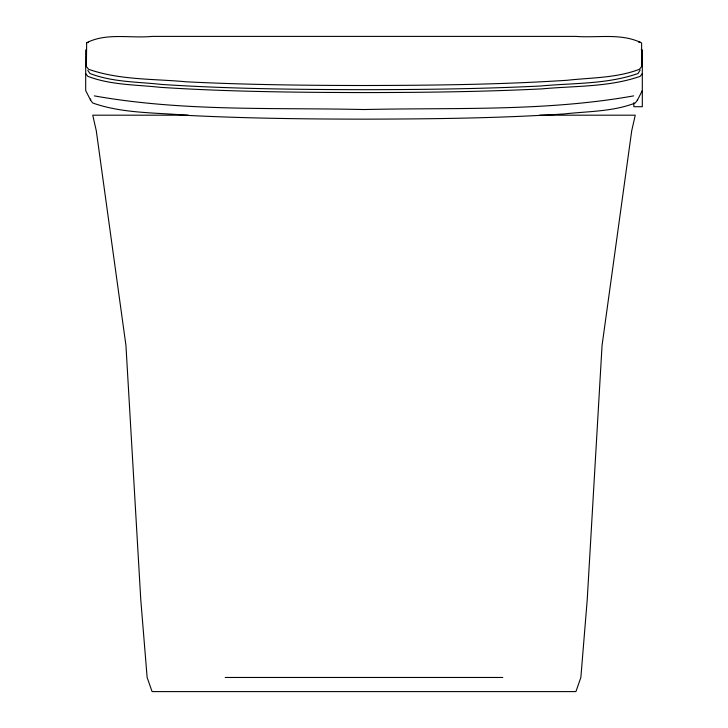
<?xml version="1.0" encoding="UTF-8"?>
<svg xmlns="http://www.w3.org/2000/svg" width="728" height="728" viewBox="0 0 728 728"><rect width="100%" height="100%" fill="white"/><g stroke="black" fill="none" stroke-linecap="round" stroke-linejoin="round"><path stroke-width="1.09" d="M86.568 49.604L85.686 50.014L85.686 90.545L90.627 100.282L92.765 103.012C123.46 113.868 157.021 112.421 189.08 115.47C247.338 118.382 305.678 119.073 364 119.155C430.776 118.992 497.597 118.309 564.245 113.932C587.915 111.275 612.758 111.757 635.235 103.012L637.373 100.282L642.314 90.545M642.314 73.592L640.14 76.34C608.863 87.269 574.729 85.804 542.087 88.871C482.773 91.801 423.377 92.492 364 92.583C296.023 92.41 227.991 91.728 160.133 87.324C136.036 84.648 110.774 85.14 87.861 76.34L85.686 73.592M86.65 42.752L86.386 66.53L88.561 69.278C119.756 80.198 153.808 78.742 186.368 81.809C245.527 84.739 304.777 85.431 364 85.513C431.804 85.349 499.663 84.666 567.349 80.262C591.391 77.587 616.589 78.069 639.439 69.278L641.614 66.53L641.614 42.952C621.421 32.824 597.724 38.084 575.921 36.4L152.079 36.4C130.549 38.548 106.734 32.487 86.65 42.752L88.479 42.27M633.688 95.878C544.899 111.712 453.826 107.498 364 109.537C274.174 107.498 183.101 111.712 94.312 95.878M188.252 115.188L92.747 115.188L96.278 130.722L125.944 345.472L140.777 599.772L147.138 677.468L152.079 691.6L575.921 691.6L580.862 677.468L587.223 599.772L602.056 345.472L631.722 130.722L635.253 115.188L539.748 115.188M225.234 677.468L502.766 677.468M638.447 42.006L640.504 42.342M641.204 49.404L642.314 50.014L642.314 106.707L633.842 106.707L633.842 102.639M640.203 70.015L638.037 73.501C607.006 84.384 573.118 82.937 540.731 85.995C481.872 88.907 422.923 89.599 364 89.69C296.542 89.526 229.02 88.834 161.689 84.448C137.765 81.782 112.685 82.264 89.963 73.501L87.797 70.416M637.373 99.545L637.373 100.282M90.627 98.99L90.627 100.282"/></g></svg>
